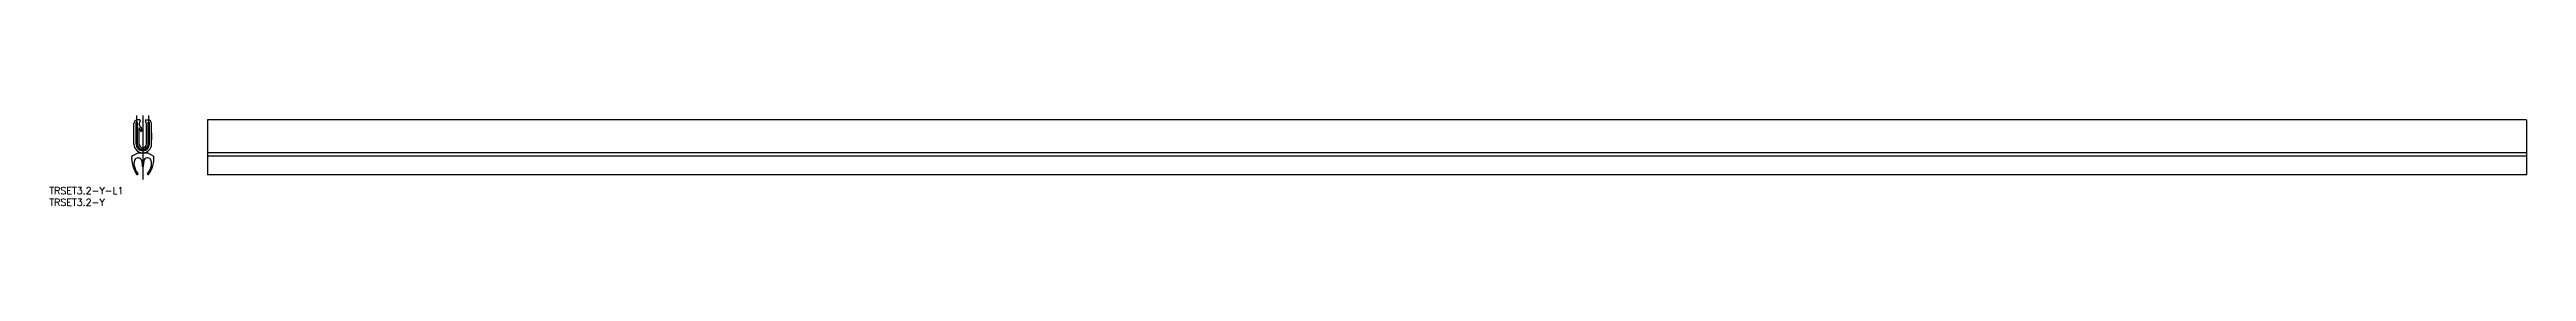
# Model space of a CAD drawing. Extents: x -40 to 1028, y -27 to 12.
import ezdxf

# ---------------------------------------------------------------- set-up
doc = ezdxf.new("R2010")
doc.units = 0
doc.linetypes.add('CENTER', pattern=[50.8, 31.75, -6.35, 6.35, -6.35])
doc.layers.get('0').update_dxf_attribs({"linetype": 'CONTINUOUS'})
doc.layers.add('CENTER', color=1, linetype='CENTER')
doc.styles.get("Standard").update_dxf_attribs({"font": 'txt.shx', "height": 3, "bigfont": 'bigfont.shx'})

# ---------------------------------------------------------------- blocks, each defined once
blk = doc.blocks.new('*U6')
at = {"color": 7, "linetype": 'CONTINUOUS'}
blk.add_text('TRSET3.2-Y-L1', height=3, dxfattribs=at).set_placement((-40.3, -21.7))
blk = doc.blocks.new('*U7')
at = {"color": 7, "linetype": 'CONTINUOUS'}
blk.add_text('TRSET3.2-Y', height=3, dxfattribs=at).set_placement((-40.3, -26.7))

msp = doc.modelspace()

# ---------------------------------------------------------------- linework, layer by layer
at = {"color": 7, "linetype": 'CONTINUOUS'}
for p, q in [((-3.8, 0), (-3.8, 8.9)), ((-2.9, 0), (-2.9, 9.4)), ((-2.3, 9.4), (-2.9, 9.4)), ((-1.3, 10.4), (-2.3, 10.4)), ((-2.3, 0), (-2.3, 9.4)), ((-1.6, 0), (-1.6, 7)), ((-1.6, 0), (-1.6, 7)), ((1.3, 10.4), (2.3, 10.4)), ((1.6, 0), (1.6, 8.4)), ((1.6, 0), (1.6, 7)), ((1.6, 0), (1.6, 7)), ((2.3, 9.4), (2.9, 9.4)), ((2.3, 0), (2.3, 9.4)), ((2.9, 0), (2.9, 9.4)), ((3.8, 0), (3.8, 8.9)), ((3.8, 4.8), (3.8, 1.8)), ((1027.9, 10.4), (27.9, 10.4)), ((27.9, 10.4), (27.9, -13.3)), ((1027.9, 10.4), (1027.9, -13.3)), ((-4.8, -5.2), (-2, -3.8)), ((-2.1, -6), (-1.9, -6)), ((-2, -3.8), (2, -3.8)), ((-0.4, -7.3), (-0.2, -9.6)), ((0.4, -7.3), (0.2, -9.6)), ((2.1, -6), (1.9, -6)), ((4.7, -5.2), (2, -3.8)), ((1027.9, -3.8), (27.9, -3.8)), ((1027.9, -5.2), (27.9, -5.2)), ((1027.9, -13.3), (27.9, -13.3))]:
    msp.add_line(p, q, dxfattribs=at)
for centre, radius, start, end in [((-2.3, 8.9), 1.5, 90, 180), ((0, 0), 3.8, 180, 0), ((0, 0), 2.9, 180, 0), ((0, 0), 2.3, 180, 0), ((6.8, 6.8), 8.58, 158.1048, 169.5705), ((-1.1, 8.4), 0.5, 180, 220.7151), ((-1.6, 7), 0.05, 35.6652, 180), ((0, 0), 1.6, 180, 0), ((-3, 5.9), 2.65, 355.686, 54.2961), ((-2.6, 5.7), 1.64, 359.8526, 48.6873), ((-1.4, 10.2), 0.25, 335.2971, 85.468), ((-0.7, 5.7), 0.285, 179.8526, 355.686), ((1.4, 10.2), 0.25, 94.532, 204.7029), ((-6.8, 6.8), 8.58, 10.4295, 21.8952), ((2.3, 8.9), 1.5, 0, 90), ((7.4, -6), 12.2, 176.1952, 215.8352), ((1.5, -8.6), 5.29, 162.7754, 177.8331), ((-0.8, -8.5), 3, 177.8331, 194.3216), ((7.6, -6.4), 11.7, 194.3216, 213.9488), ((-2.1, -7.5), 1.5, 90, 162.7754), ((-1.9, -7.5), 1.5, 7.0478, 90), ((0, -9.6), 0.25, 180, 0), ((1.9, -7.5), 1.5, 90, 172.9522), ((2.1, -7.5), 1.5, 17.2246, 90), ((-7.6, -6.4), 11.7, 326.0512, 345.6784), ((-7.4, -6), 12.2, 324.1648, 3.8048), ((-1.5, -8.6), 5.29, 2.1669, 17.2246), ((0.8, -8.5), 3, 345.6784, 2.1669), ((-2.3, -13), 0.25, 215.8352, 35.8352), ((2.3, -13), 0.25, 144.1648, 324.1648)]:
    msp.add_arc(centre, radius, start, end, dxfattribs=at)
at = {"layer": 'CENTER', "color": 1, "linetype": 'CENTER'}
for p, q in [((-2.6, 0), (-2.6, 12.4)), ((0, 12.4), (0, -15.3)), ((2.6, 0), (2.6, 12.4))]:
    msp.add_line(p, q, dxfattribs=at)
msp.add_arc((0, 0), 2.6, 180, 0, dxfattribs=at)

# ---------------------------------------------------------------- block references
at = {"color": 7, "linetype": 'CONTINUOUS'}
for name in ['*U6', '*U7']:
    msp.add_blockref(name, (0, 0), dxfattribs=at)

doc.saveas('drawing.dxf')
